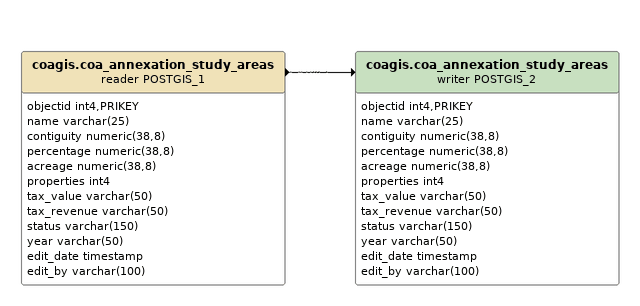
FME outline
coagis.coa_annexation_study_areas (reader POSTGIS_1)
    attributes: objectid int4,PRIKEY, name varchar(25), contiguity numeric(38,8), percentage numeric(38,8), acreage numeric(38,8), properties int4, tax_value varchar(50), tax_revenue varchar(50), status varchar(150), year varchar(50), edit_date timestamp, edit_by varchar(100)
    -> coagis.coa_annexation_study_areas (writer POSTGIS_2)
coagis.coa_annexation_study_areas (writer POSTGIS_2)
    attributes: objectid int4,PRIKEY, name varchar(25), contiguity numeric(38,8), percentage numeric(38,8), acreage numeric(38,8), properties int4, tax_value varchar(50), tax_revenue varchar(50), status varchar(150), year varchar(50), edit_date timestamp, edit_by varchar(100)
